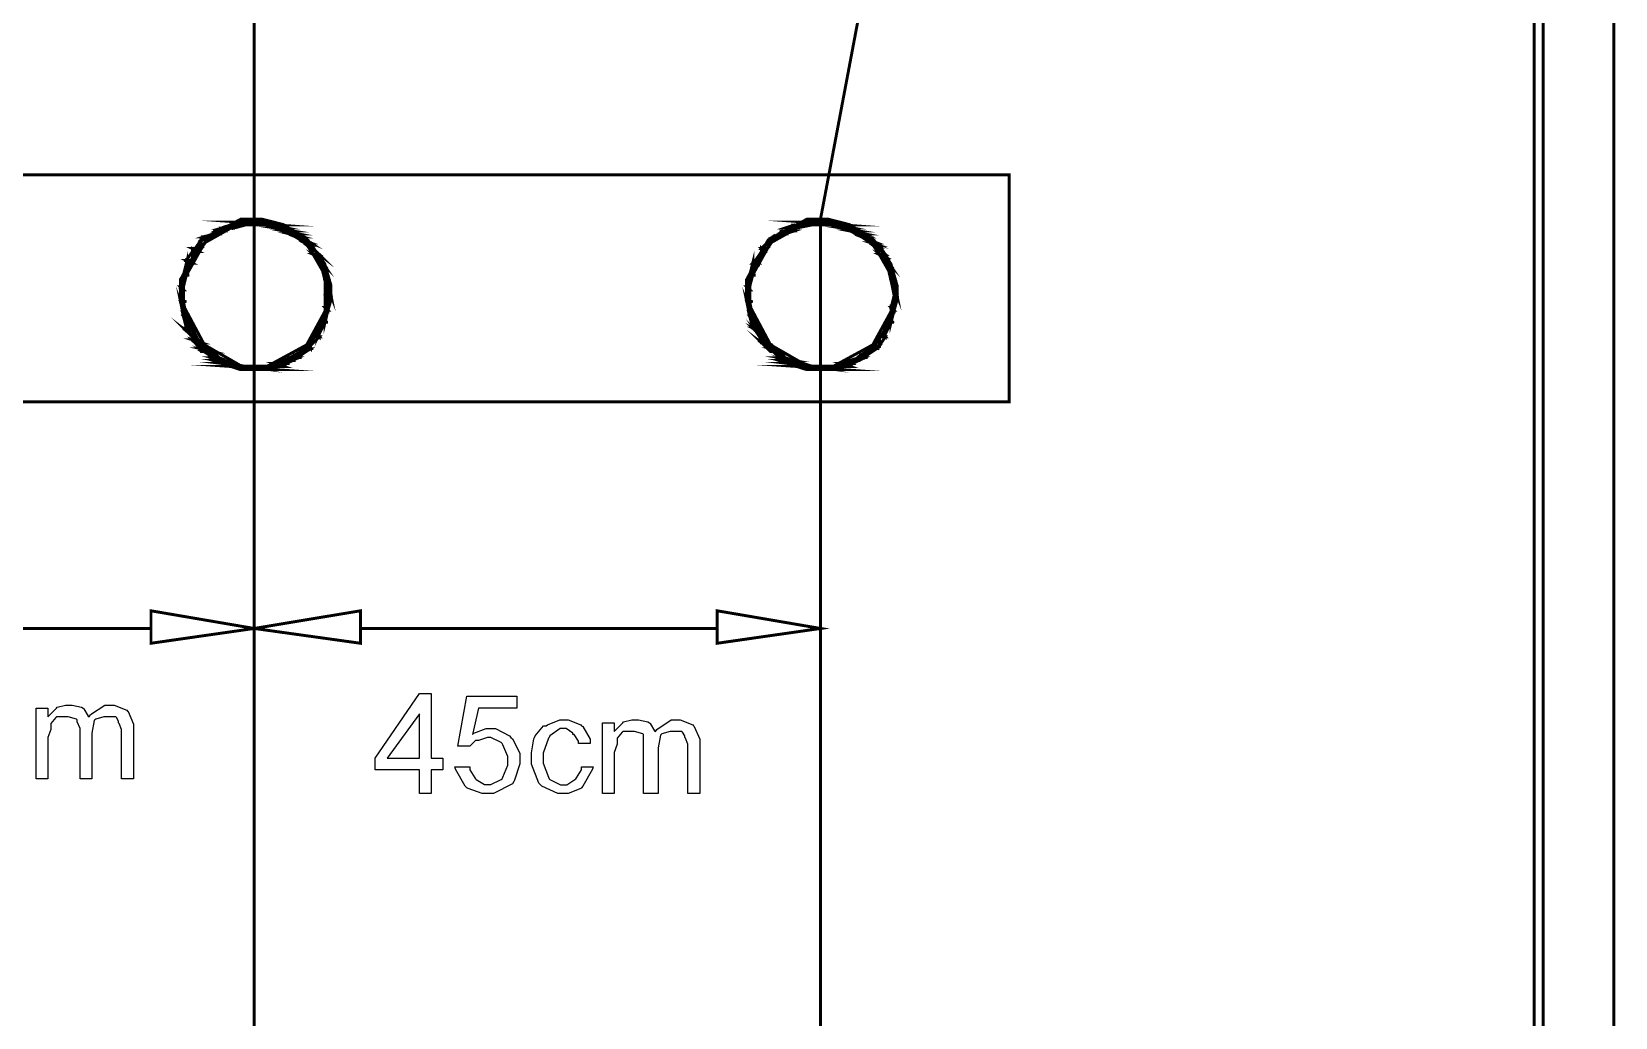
# Model space of a CAD drawing. Header units: metres. Extents: x -593 to 248, y 430 to 1024.
# Drawn here: x -407.95 to -385.17, y 936.71 to 950.9 of the extents above; entities that cross this region are included whole.
import ezdxf

# ---------------------------------------------------------------- set-up
doc = ezdxf.new("R2010")
doc.units = ezdxf.units.M
doc.header["$MEASUREMENT"] = 0
for name, color, linetype in [('C00-00-00-BLACK', 7, 'Continuous'), ('C00-7E-FF', 150, 'Continuous'), ('CFF-00-00', 1, 'Continuous'), ('CFF-7E-00', 30, 'Continuous')]:
    doc.layers.add(name, color=color, linetype=linetype)

msp = doc.modelspace()

# ---------------------------------------------------------------- linework, layer by layer
at = {"layer": 'C00-00-00-BLACK', "const_width": 0.0423}
for points in [[(-386.337, 868.169), (-386.337, 967.062)], [(-385.192, 868.169), (-385.192, 967.062)], [(-386.21, 871.306), (-386.21, 966.934)]]:
    msp.add_lwpolyline(points, dxfattribs=at)
for points in [[(-393.886, 948.835), (-415.599, 948.835), (-415.599, 945.569), (-393.886, 945.569), (-393.886, 948.835)], [(-403.641, 947.139), (-403.641, 947.243), (-403.731, 947.556), (-403.97, 947.892), (-404.323, 948.118), (-404.64, 948.199), (-404.745, 948.199), (-404.934, 948.199), (-405.497, 947.892), (-405.805, 947.327), (-405.805, 947.139), (-405.805, 947.034), (-405.723, 946.717), (-405.497, 946.367), (-405.161, 946.127), (-404.85, 946.037), (-404.745, 946.037), (-404.64, 946.037), (-404.323, 946.127), (-403.97, 946.367), (-403.731, 946.717), (-403.641, 947.034), (-403.641, 947.139)], [(-403.684, 947.139), (-403.684, 947.317), (-403.991, 947.855), (-404.557, 948.157), (-404.745, 948.157), (-404.924, 948.157), (-405.46, 947.855), (-405.761, 947.317), (-405.761, 947.139), (-405.761, 946.951), (-405.46, 946.388), (-404.924, 946.08), (-404.745, 946.08), (-404.557, 946.08), (-403.991, 946.388), (-403.684, 946.951), (-403.684, 947.139)], [(-404.49, 948.154), (-404.955, 948.154), (-404.406, 948.113), (-404.49, 948.154)], [(-405.044, 948.113), (-405.044, 948.067), (-405.212, 948.067), (-405.044, 948.113)], [(-404.955, 948.154), (-404.406, 948.113), (-405.085, 948.113), (-404.955, 948.154)], [(-404.786, 948.113), (-404.745, 948.113), (-405.082, 948.113), (-404.786, 948.113)], [(-404.786, 948.113), (-405.082, 948.113), (-404.702, 948.113), (-404.786, 948.113)], [(-404.872, 948.113), (-404.829, 948.113), (-405.082, 948.113), (-404.872, 948.113)], [(-404.872, 948.113), (-405.082, 948.113), (-404.786, 948.113), (-404.872, 948.113)], [(-404.872, 948.113), (-405.044, 948.113), (-405.044, 948.067), (-404.872, 948.113)], [(-404.702, 948.197), (-404.616, 948.154), (-404.872, 948.154), (-404.702, 948.197)], [(-404.872, 948.154), (-404.49, 948.154), (-404.955, 948.154), (-404.872, 948.154)], [(-404.616, 948.154), (-404.872, 948.154), (-404.49, 948.154), (-404.616, 948.154)], [(-404.406, 948.113), (-404.702, 948.113), (-404.406, 948.113)], [(-404.702, 948.113), (-404.406, 948.113), (-404.659, 948.113), (-404.702, 948.113)], [(-404.449, 948.07), (-404.193, 948.027), (-404.32, 948.027), (-404.449, 948.07)], [(-404.32, 948.113), (-404.49, 948.113), (-404.279, 948.07), (-404.32, 948.113)], [(-404.406, 948.113), (-404.659, 948.113), (-404.32, 948.113), (-404.406, 948.113)], [(-404.659, 948.113), (-404.32, 948.113), (-404.49, 948.113), (-404.659, 948.113)], [(-404.49, 948.113), (-404.279, 948.07), (-404.449, 948.07), (-404.49, 948.113)], [(-395.5, 947.139), (-395.5, 947.243), (-395.589, 947.556), (-395.83, 947.892), (-396.182, 948.118), (-396.499, 948.199), (-396.603, 948.199), (-396.792, 948.199), (-397.357, 947.892), (-397.664, 947.327), (-397.664, 947.139), (-397.664, 947.034), (-397.583, 946.717), (-397.357, 946.367), (-397.019, 946.127), (-396.708, 946.037), (-396.603, 946.037), (-396.499, 946.037), (-396.182, 946.127), (-395.83, 946.367), (-395.589, 946.717), (-395.5, 947.034), (-395.5, 947.139)], [(-395.542, 947.139), (-395.542, 947.317), (-395.85, 947.855), (-396.416, 948.157), (-396.603, 948.157), (-396.782, 948.157), (-397.319, 947.855), (-397.619, 947.317), (-397.619, 947.139), (-397.619, 946.951), (-397.319, 946.388), (-396.782, 946.08), (-396.603, 946.08), (-396.416, 946.08), (-395.85, 946.388), (-395.542, 946.951), (-395.542, 947.139)], [(-396.346, 948.154), (-396.811, 948.154), (-396.262, 948.113), (-396.346, 948.154)], [(-396.981, 948.113), (-396.94, 948.07), (-397.108, 948.07), (-396.981, 948.113)], [(-396.811, 948.154), (-396.262, 948.113), (-396.941, 948.113), (-396.811, 948.154)], [(-396.727, 948.113), (-396.981, 948.113), (-396.94, 948.07), (-396.727, 948.113)], [(-396.643, 948.113), (-396.601, 948.113), (-396.94, 948.113), (-396.643, 948.113)], [(-396.643, 948.113), (-396.94, 948.113), (-396.558, 948.113), (-396.643, 948.113)], [(-396.727, 948.113), (-396.685, 948.113), (-396.94, 948.113), (-396.727, 948.113)], [(-396.727, 948.113), (-396.94, 948.113), (-396.643, 948.113), (-396.727, 948.113)], [(-396.515, 948.197), (-396.474, 948.154), (-396.727, 948.154), (-396.515, 948.197)], [(-396.727, 948.154), (-396.346, 948.154), (-396.811, 948.154), (-396.727, 948.154)], [(-396.474, 948.154), (-396.727, 948.154), (-396.346, 948.154), (-396.474, 948.154)], [(-396.262, 948.113), (-396.558, 948.113), (-396.178, 948.113), (-396.262, 948.113)], [(-396.558, 948.113), (-396.178, 948.113), (-396.346, 948.113), (-396.558, 948.113)], [(-396.304, 948.07), (-396.049, 948.027), (-396.178, 948.027), (-396.304, 948.07)], [(-396.178, 948.113), (-396.346, 948.113), (-396.135, 948.07), (-396.178, 948.113)], [(-396.178, 948.027), (-395.965, 947.985), (-396.049, 947.985), (-396.178, 948.027)], [(-396.346, 948.113), (-396.135, 948.07), (-396.304, 948.07), (-396.346, 948.113)], [(-405.507, 947.901), (-405.507, 947.774), (-405.594, 947.774), (-405.507, 947.901)], [(-405.337, 947.985), (-405.337, 947.943), (-405.464, 947.943), (-405.337, 947.985)], [(-405.464, 947.943), (-405.421, 947.901), (-405.507, 947.901), (-405.464, 947.943)], [(-405.421, 947.901), (-405.507, 947.901), (-405.507, 947.774), (-405.421, 947.901)], [(-405.337, 947.943), (-405.464, 947.943), (-405.421, 947.901), (-405.337, 947.943)], [(-405.295, 948.027), (-405.252, 947.985), (-405.337, 947.985), (-405.295, 948.027)], [(-405.209, 948.07), (-405.168, 948.027), (-405.295, 948.027), (-405.209, 948.07)], [(-405.252, 947.985), (-405.337, 947.985), (-405.337, 947.943), (-405.252, 947.985)], [(-405.168, 948.027), (-405.295, 948.027), (-405.252, 947.985), (-405.168, 948.027)], [(-405.082, 948.07), (-405.209, 948.07), (-405.168, 948.027), (-405.082, 948.07)], [(-404.279, 948.07), (-404.449, 948.07), (-404.193, 948.027), (-404.279, 948.07)], [(-404.193, 948.027), (-404.323, 948.027), (-404.11, 947.985), (-404.193, 948.027)], [(-404.323, 948.027), (-404.11, 947.985), (-404.239, 947.985), (-404.323, 948.027)], [(-404.233, 947.985), (-404.064, 947.943), (-404.149, 947.943), (-404.233, 947.985)], [(-404.107, 947.985), (-404.233, 947.985), (-404.064, 947.943), (-404.107, 947.985)], [(-404.151, 947.943), (-403.937, 947.858), (-404.021, 947.858), (-404.151, 947.943)], [(-404.064, 947.943), (-404.151, 947.943), (-403.937, 947.858), (-404.064, 947.943)], [(-404.021, 947.858), (-403.937, 947.816), (-403.98, 947.816), (-404.021, 947.858)], [(-403.98, 947.816), (-403.81, 947.688), (-403.895, 947.688), (-403.98, 947.816)], [(-397.323, 947.901), (-397.365, 947.774), (-397.449, 947.774), (-397.323, 947.901)], [(-397.28, 947.901), (-397.323, 947.901), (-397.365, 947.774), (-397.28, 947.901)], [(-397.28, 947.943), (-397.28, 947.901), (-397.323, 947.901), (-397.28, 947.943)], [(-397.196, 947.985), (-397.196, 947.943), (-397.28, 947.943), (-397.196, 947.985)], [(-397.196, 947.943), (-397.28, 947.943), (-397.28, 947.901), (-397.196, 947.943)], [(-397.153, 948.027), (-397.11, 947.985), (-397.196, 947.985), (-397.153, 948.027)], [(-397.11, 947.985), (-397.196, 947.985), (-397.196, 947.943), (-397.11, 947.985)], [(-396.984, 948.027), (-397.153, 948.027), (-397.11, 947.985), (-396.984, 948.027)], [(-397.029, 948.07), (-396.984, 948.027), (-397.113, 948.027), (-397.029, 948.07)], [(-396.941, 948.07), (-397.029, 948.07), (-396.984, 948.027), (-396.941, 948.07)], [(-396.135, 948.07), (-396.304, 948.07), (-396.049, 948.027), (-396.135, 948.07)], [(-396.049, 948.027), (-396.178, 948.027), (-395.965, 947.985), (-396.049, 948.027)], [(-396.011, 947.943), (-395.796, 947.858), (-395.881, 947.858), (-396.011, 947.943)], [(-395.965, 947.985), (-396.049, 947.985), (-395.923, 947.943), (-395.965, 947.985)], [(-396.049, 947.985), (-395.923, 947.943), (-396.008, 947.943), (-396.049, 947.985)], [(-395.923, 947.943), (-396.011, 947.943), (-395.796, 947.858), (-395.923, 947.943)], [(-395.881, 947.858), (-395.753, 947.816), (-395.839, 947.816), (-395.881, 947.858)], [(-395.841, 947.816), (-395.669, 947.688), (-395.753, 947.688), (-395.841, 947.816)], [(-405.72, 947.562), (-405.72, 947.389), (-405.763, 947.389), (-405.72, 947.562)], [(-405.634, 947.731), (-405.634, 947.604), (-405.72, 947.604), (-405.634, 947.731)], [(-405.507, 947.774), (-405.634, 947.774), (-405.548, 947.731), (-405.507, 947.774)], [(-405.634, 947.774), (-405.548, 947.731), (-405.634, 947.731), (-405.634, 947.774)], [(-405.548, 947.731), (-405.634, 947.731), (-405.634, 947.604), (-405.548, 947.731)], [(-403.937, 947.858), (-404.021, 947.858), (-403.937, 947.816), (-403.937, 947.858)], [(-403.937, 947.816), (-403.98, 947.816), (-403.81, 947.688), (-403.937, 947.816)], [(-403.895, 947.688), (-403.81, 947.647), (-403.853, 947.647), (-403.895, 947.688)], [(-403.853, 947.647), (-403.725, 947.519), (-403.768, 947.519), (-403.853, 947.647)], [(-403.81, 947.688), (-403.895, 947.688), (-403.81, 947.647), (-403.81, 947.688)], [(-403.81, 947.647), (-403.853, 947.647), (-403.725, 947.519), (-403.81, 947.647)], [(-403.768, 947.477), (-403.684, 947.308), (-403.725, 947.308), (-403.768, 947.477)], [(-397.576, 947.562), (-397.576, 947.389), (-397.619, 947.389), (-397.576, 947.562)], [(-397.449, 947.731), (-397.492, 947.604), (-397.535, 947.604), (-397.449, 947.731)], [(-397.407, 947.731), (-397.449, 947.731), (-397.492, 947.604), (-397.407, 947.731)], [(-397.365, 947.774), (-397.449, 947.774), (-397.407, 947.731), (-397.365, 947.774)], [(-397.449, 947.774), (-397.407, 947.731), (-397.449, 947.731), (-397.449, 947.774)], [(-395.796, 947.858), (-395.881, 947.858), (-395.753, 947.816), (-395.796, 947.858)], [(-395.753, 947.816), (-395.841, 947.816), (-395.669, 947.688), (-395.753, 947.816)], [(-395.753, 947.688), (-395.669, 947.647), (-395.712, 947.647), (-395.753, 947.688)], [(-395.712, 947.647), (-395.585, 947.519), (-395.626, 947.519), (-395.712, 947.647)], [(-395.669, 947.688), (-395.753, 947.688), (-395.669, 947.647), (-395.669, 947.688)], [(-395.669, 947.647), (-395.712, 947.647), (-395.585, 947.519), (-395.669, 947.647)], [(-395.626, 947.477), (-395.542, 947.308), (-395.585, 947.308), (-395.626, 947.477)], [(-405.763, 947.392), (-405.763, 947.223), (-405.805, 947.223), (-405.763, 947.392)], [(-405.636, 947.604), (-405.72, 947.604), (-405.636, 947.562), (-405.636, 947.604)], [(-405.72, 947.604), (-405.636, 947.562), (-405.72, 947.562), (-405.72, 947.604)], [(-405.636, 947.562), (-405.72, 947.562), (-405.72, 947.389), (-405.636, 947.562)], [(-403.725, 947.519), (-403.768, 947.519), (-403.725, 947.477), (-403.725, 947.519)], [(-403.725, 947.477), (-403.768, 947.477), (-403.684, 947.308), (-403.725, 947.477)], [(-403.768, 947.519), (-403.725, 947.477), (-403.768, 947.477), (-403.768, 947.519)], [(-397.619, 947.392), (-397.619, 947.223), (-397.662, 947.223), (-397.619, 947.392)], [(-397.535, 947.604), (-397.492, 947.562), (-397.576, 947.562), (-397.535, 947.604)], [(-397.492, 947.562), (-397.576, 947.562), (-397.576, 947.389), (-397.492, 947.562)], [(-397.492, 947.604), (-397.535, 947.604), (-397.492, 947.562), (-397.492, 947.604)], [(-395.585, 947.519), (-395.626, 947.519), (-395.585, 947.477), (-395.585, 947.519)], [(-395.585, 947.477), (-395.626, 947.477), (-395.542, 947.308), (-395.585, 947.477)], [(-395.585, 947.308), (-395.5, 947.096), (-395.542, 947.096), (-395.585, 947.308)], [(-395.626, 947.519), (-395.585, 947.477), (-395.626, 947.477), (-395.626, 947.519)], [(-405.805, 947.012), (-405.72, 946.8), (-405.763, 946.8), (-405.805, 947.012)], [(-405.763, 947.223), (-405.805, 947.223), (-405.763, 947.181), (-405.763, 947.223)], [(-405.763, 947.181), (-405.805, 947.181), (-405.763, 947.012), (-405.763, 947.181)], [(-405.805, 947.181), (-405.763, 947.012), (-405.805, 947.012), (-405.805, 947.181)], [(-405.805, 947.223), (-405.763, 947.181), (-405.805, 947.181), (-405.805, 947.223)], [(-405.763, 947.392), (-405.72, 947.392), (-405.678, 947.392), (-405.763, 947.392)], [(-405.72, 947.392), (-405.678, 947.392), (-405.763, 947.392), (-405.72, 947.392)], [(-405.72, 947.392), (-405.763, 947.392), (-405.763, 947.223), (-405.72, 947.392)], [(-403.684, 947.308), (-403.725, 947.308), (-403.641, 947.096), (-403.684, 947.308)], [(-403.725, 947.308), (-403.641, 947.096), (-403.725, 947.096), (-403.725, 947.308)], [(-403.725, 947.308), (-403.684, 947.308), (-403.641, 947.308), (-403.725, 947.308)], [(-403.684, 947.308), (-403.641, 947.308), (-403.725, 947.308), (-403.684, 947.308)], [(-403.725, 947.096), (-403.684, 946.926), (-403.725, 946.926), (-403.725, 947.096)], [(-397.662, 947.012), (-397.576, 946.8), (-397.619, 946.8), (-397.662, 947.012)], [(-397.619, 947.223), (-397.662, 947.223), (-397.619, 947.181), (-397.619, 947.223)], [(-397.619, 947.181), (-397.662, 947.181), (-397.619, 947.012), (-397.619, 947.181)], [(-397.662, 947.181), (-397.619, 947.012), (-397.662, 947.012), (-397.662, 947.181)], [(-397.662, 947.223), (-397.619, 947.181), (-397.662, 947.181), (-397.662, 947.223)], [(-397.619, 947.392), (-397.576, 947.392), (-397.535, 947.392), (-397.619, 947.392)], [(-397.576, 947.392), (-397.535, 947.392), (-397.619, 947.392), (-397.576, 947.392)], [(-397.576, 947.392), (-397.619, 947.392), (-397.619, 947.223), (-397.576, 947.392)], [(-395.542, 947.308), (-395.585, 947.308), (-395.5, 947.096), (-395.542, 947.308)], [(-395.542, 947.096), (-395.542, 946.926), (-395.585, 946.926), (-395.542, 947.096)], [(-395.585, 947.308), (-395.542, 947.308), (-395.5, 947.308), (-395.585, 947.308)], [(-395.542, 947.308), (-395.5, 947.308), (-395.585, 947.308), (-395.542, 947.308)], [(-405.763, 947.012), (-405.805, 947.012), (-405.72, 946.8), (-405.763, 947.012)], [(-405.805, 947.012), (-405.763, 947.012), (-405.72, 947.012), (-405.805, 947.012)], [(-405.763, 947.012), (-405.72, 947.012), (-405.805, 947.012), (-405.763, 947.012)], [(-403.725, 946.885), (-403.725, 946.715), (-403.768, 946.715), (-403.725, 946.885)], [(-403.641, 947.096), (-403.725, 947.096), (-403.684, 946.926), (-403.641, 947.096)], [(-403.725, 946.926), (-403.684, 946.885), (-403.725, 946.885), (-403.725, 946.926)], [(-397.619, 947.012), (-397.662, 947.012), (-397.576, 946.8), (-397.619, 947.012)], [(-397.662, 947.012), (-397.619, 947.012), (-397.576, 947.012), (-397.662, 947.012)], [(-397.619, 947.012), (-397.576, 947.012), (-397.662, 947.012), (-397.619, 947.012)], [(-395.585, 946.885), (-395.585, 946.715), (-395.626, 946.715), (-395.585, 946.885)], [(-395.585, 946.926), (-395.542, 946.885), (-395.585, 946.885), (-395.585, 946.926)], [(-395.5, 947.096), (-395.542, 947.096), (-395.542, 946.926), (-395.5, 947.096)], [(-405.72, 946.589), (-405.551, 946.461), (-405.594, 946.461), (-405.72, 946.589)], [(-405.763, 946.8), (-405.636, 946.63), (-405.72, 946.63), (-405.763, 946.8)], [(-405.72, 946.8), (-405.763, 946.8), (-405.636, 946.63), (-405.72, 946.8)], [(-405.763, 946.8), (-405.72, 946.8), (-405.678, 946.8), (-405.763, 946.8)], [(-405.72, 946.8), (-405.678, 946.8), (-405.763, 946.8), (-405.72, 946.8)], [(-403.768, 946.715), (-403.81, 946.543), (-403.853, 946.543), (-403.768, 946.715)], [(-403.684, 946.926), (-403.725, 946.926), (-403.684, 946.885), (-403.684, 946.926)], [(-403.684, 946.885), (-403.725, 946.885), (-403.725, 946.715), (-403.684, 946.885)], [(-397.535, 946.589), (-397.407, 946.461), (-397.449, 946.461), (-397.535, 946.589)], [(-397.619, 946.8), (-397.492, 946.63), (-397.576, 946.63), (-397.619, 946.8)], [(-397.576, 946.8), (-397.619, 946.8), (-397.492, 946.63), (-397.576, 946.8)], [(-397.619, 946.8), (-397.576, 946.8), (-397.535, 946.8), (-397.619, 946.8)], [(-397.576, 946.8), (-397.535, 946.8), (-397.619, 946.8), (-397.576, 946.8)], [(-395.626, 946.715), (-395.669, 946.543), (-395.712, 946.543), (-395.626, 946.715)], [(-395.542, 946.926), (-395.585, 946.926), (-395.542, 946.885), (-395.542, 946.926)], [(-395.542, 946.885), (-395.585, 946.885), (-395.585, 946.715), (-395.542, 946.885)], [(-405.636, 946.63), (-405.72, 946.63), (-405.636, 946.589), (-405.636, 946.63)], [(-405.636, 946.589), (-405.72, 946.589), (-405.551, 946.461), (-405.636, 946.589)], [(-405.72, 946.63), (-405.636, 946.589), (-405.72, 946.589), (-405.72, 946.63)], [(-403.895, 946.503), (-403.937, 946.376), (-403.98, 946.376), (-403.895, 946.503)], [(-403.81, 946.503), (-403.895, 946.503), (-403.937, 946.376), (-403.81, 946.503)], [(-403.853, 946.546), (-403.81, 946.503), (-403.895, 946.503), (-403.853, 946.546)], [(-403.81, 946.546), (-403.853, 946.546), (-403.81, 946.503), (-403.81, 946.546)], [(-403.725, 946.715), (-403.768, 946.715), (-403.81, 946.543), (-403.725, 946.715)], [(-403.768, 946.715), (-403.725, 946.715), (-403.684, 946.715), (-403.768, 946.715)], [(-403.725, 946.715), (-403.684, 946.715), (-403.768, 946.715), (-403.725, 946.715)], [(-397.576, 946.63), (-397.492, 946.589), (-397.535, 946.589), (-397.576, 946.63)], [(-397.449, 946.419), (-397.28, 946.292), (-397.323, 946.292), (-397.449, 946.419)], [(-397.492, 946.63), (-397.576, 946.63), (-397.492, 946.589), (-397.492, 946.63)], [(-397.492, 946.589), (-397.535, 946.589), (-397.407, 946.461), (-397.492, 946.589)], [(-395.753, 946.503), (-395.753, 946.376), (-395.841, 946.376), (-395.753, 946.503)], [(-395.712, 946.546), (-395.669, 946.503), (-395.753, 946.503), (-395.712, 946.546)], [(-395.669, 946.503), (-395.753, 946.503), (-395.753, 946.376), (-395.669, 946.503)], [(-395.669, 946.546), (-395.712, 946.546), (-395.669, 946.503), (-395.669, 946.546)], [(-395.585, 946.715), (-395.626, 946.715), (-395.669, 946.543), (-395.585, 946.715)], [(-395.626, 946.715), (-395.585, 946.715), (-395.542, 946.715), (-395.626, 946.715)], [(-395.585, 946.715), (-395.542, 946.715), (-395.626, 946.715), (-395.585, 946.715)], [(-405.548, 946.461), (-405.634, 946.461), (-405.507, 946.419), (-405.548, 946.461)], [(-405.634, 946.461), (-405.507, 946.419), (-405.591, 946.419), (-405.634, 946.461)], [(-405.594, 946.419), (-405.421, 946.292), (-405.507, 946.292), (-405.594, 946.419)], [(-405.421, 946.331), (-405.507, 946.331), (-405.337, 946.289), (-405.421, 946.331)], [(-405.507, 946.419), (-405.594, 946.419), (-405.421, 946.292), (-405.507, 946.419)], [(-405.464, 946.289), (-405.252, 946.204), (-405.337, 946.204), (-405.464, 946.289)], [(-405.507, 946.331), (-405.337, 946.289), (-405.464, 946.289), (-405.507, 946.331)], [(-405.337, 946.289), (-405.464, 946.289), (-405.252, 946.204), (-405.337, 946.289)], [(-404.021, 946.331), (-404.064, 946.247), (-404.151, 946.247), (-404.021, 946.331)], [(-403.937, 946.331), (-404.021, 946.331), (-404.064, 946.247), (-403.937, 946.331)], [(-403.98, 946.376), (-403.937, 946.334), (-404.021, 946.334), (-403.98, 946.376)], [(-403.937, 946.376), (-403.98, 946.376), (-403.937, 946.334), (-403.937, 946.376)], [(-397.407, 946.461), (-397.449, 946.461), (-397.365, 946.419), (-397.407, 946.461)], [(-397.365, 946.419), (-397.449, 946.419), (-397.28, 946.292), (-397.365, 946.419)], [(-397.449, 946.461), (-397.365, 946.419), (-397.449, 946.419), (-397.449, 946.461)], [(-397.28, 946.331), (-397.323, 946.331), (-397.196, 946.289), (-397.28, 946.331)], [(-397.323, 946.331), (-397.196, 946.289), (-397.28, 946.289), (-397.323, 946.331)], [(-397.28, 946.289), (-397.11, 946.204), (-397.196, 946.204), (-397.28, 946.289)], [(-397.196, 946.289), (-397.28, 946.289), (-397.11, 946.204), (-397.196, 946.289)], [(-395.881, 946.331), (-395.923, 946.247), (-396.011, 946.247), (-395.881, 946.331)], [(-395.796, 946.331), (-395.881, 946.331), (-395.923, 946.247), (-395.796, 946.331)], [(-395.839, 946.376), (-395.796, 946.334), (-395.881, 946.334), (-395.839, 946.376)], [(-395.753, 946.376), (-395.839, 946.376), (-395.796, 946.334), (-395.753, 946.376)], [(-404.406, 946.077), (-405.082, 946.077), (-404.49, 946.035), (-404.406, 946.077)], [(-405.082, 946.12), (-405.209, 946.12), (-404.872, 946.077), (-405.082, 946.12)], [(-405.252, 946.204), (-405.337, 946.204), (-405.168, 946.163), (-405.252, 946.204)], [(-405.168, 946.163), (-405.297, 946.163), (-405.082, 946.12), (-405.168, 946.163)], [(-405.297, 946.163), (-405.082, 946.12), (-405.212, 946.12), (-405.297, 946.163)], [(-405.209, 946.12), (-404.872, 946.077), (-405.082, 946.077), (-405.209, 946.12)], [(-405.337, 946.204), (-405.168, 946.163), (-405.295, 946.163), (-405.337, 946.204)], [(-405.082, 946.077), (-404.49, 946.035), (-404.955, 946.035), (-405.082, 946.077)], [(-404.786, 946.077), (-404.745, 946.077), (-405.082, 946.077), (-404.786, 946.077)], [(-404.786, 946.077), (-405.082, 946.077), (-404.872, 946.077), (-404.786, 946.077)], [(-404.702, 946.077), (-404.659, 946.077), (-405.082, 946.077), (-404.702, 946.077)], [(-404.702, 946.077), (-405.082, 946.077), (-404.786, 946.077), (-404.702, 946.077)], [(-404.49, 946.077), (-404.406, 946.077), (-404.702, 946.077), (-404.49, 946.077)], [(-404.32, 946.163), (-404.279, 946.12), (-404.449, 946.12), (-404.32, 946.163)], [(-404.279, 946.12), (-404.449, 946.12), (-404.32, 946.077), (-404.279, 946.12)], [(-404.449, 946.12), (-404.32, 946.077), (-404.49, 946.077), (-404.449, 946.12)], [(-404.32, 946.077), (-404.49, 946.077), (-404.406, 946.077), (-404.32, 946.077)], [(-404.236, 946.204), (-404.193, 946.163), (-404.32, 946.163), (-404.236, 946.204)], [(-404.193, 946.163), (-404.32, 946.163), (-404.279, 946.12), (-404.193, 946.163)], [(-404.151, 946.247), (-404.107, 946.204), (-404.236, 946.204), (-404.151, 946.247)], [(-404.107, 946.204), (-404.236, 946.204), (-404.193, 946.163), (-404.107, 946.204)], [(-404.064, 946.247), (-404.151, 946.247), (-404.107, 946.204), (-404.064, 946.247)], [(-396.262, 946.077), (-396.941, 946.077), (-396.346, 946.035), (-396.262, 946.077)], [(-397.11, 946.204), (-397.196, 946.204), (-396.981, 946.163), (-397.11, 946.204)], [(-396.941, 946.12), (-397.069, 946.12), (-396.73, 946.077), (-396.941, 946.12)], [(-396.984, 946.163), (-397.153, 946.163), (-396.941, 946.12), (-396.984, 946.163)], [(-397.153, 946.163), (-396.941, 946.12), (-397.069, 946.12), (-397.153, 946.163)], [(-397.069, 946.12), (-396.73, 946.077), (-396.941, 946.077), (-397.069, 946.12)], [(-397.196, 946.204), (-396.981, 946.163), (-397.153, 946.163), (-397.196, 946.204)], [(-396.941, 946.077), (-396.346, 946.035), (-396.811, 946.035), (-396.941, 946.077)], [(-396.643, 946.077), (-396.601, 946.077), (-396.94, 946.077), (-396.643, 946.077)], [(-396.643, 946.077), (-396.94, 946.077), (-396.727, 946.077), (-396.643, 946.077)], [(-396.558, 946.077), (-396.515, 946.077), (-396.94, 946.077), (-396.558, 946.077)], [(-396.558, 946.077), (-396.94, 946.077), (-396.643, 946.077), (-396.558, 946.077)], [(-396.515, 946.077), (-396.262, 946.077), (-396.558, 946.077), (-396.515, 946.077)], [(-396.346, 946.077), (-396.262, 946.077), (-396.515, 946.077), (-396.346, 946.077)], [(-396.262, 946.077), (-396.515, 946.077), (-396.262, 946.077)], [(-396.178, 946.163), (-396.135, 946.12), (-396.304, 946.12), (-396.178, 946.163)], [(-396.135, 946.12), (-396.304, 946.12), (-396.178, 946.077), (-396.135, 946.12)], [(-396.304, 946.12), (-396.178, 946.077), (-396.346, 946.077), (-396.304, 946.12)], [(-396.178, 946.077), (-396.346, 946.077), (-396.262, 946.077), (-396.178, 946.077)], [(-396.049, 946.204), (-396.049, 946.163), (-396.178, 946.163), (-396.049, 946.204)], [(-396.049, 946.163), (-396.178, 946.163), (-396.135, 946.12), (-396.049, 946.163)], [(-396.008, 946.247), (-395.965, 946.204), (-396.049, 946.204), (-396.008, 946.247)], [(-395.965, 946.204), (-396.049, 946.204), (-396.049, 946.163), (-395.965, 946.204)], [(-395.923, 946.247), (-396.008, 946.247), (-395.965, 946.204), (-395.923, 946.247)], [(-404.49, 946.035), (-404.955, 946.035), (-404.616, 946.035), (-404.49, 946.035)], [(-404.955, 946.035), (-404.616, 946.035), (-404.872, 946.035), (-404.955, 946.035)], [(-404.872, 946.035), (-404.616, 946.035), (-404.702, 946.035), (-404.872, 946.035)], [(-396.811, 946.035), (-396.727, 946.035), (-396.474, 946.035), (-396.811, 946.035)], [(-396.811, 946.035), (-396.346, 946.035), (-396.474, 946.035), (-396.811, 946.035)], [(-396.727, 946.035), (-396.474, 946.035), (-396.515, 946.035), (-396.727, 946.035)]]:
    msp.add_lwpolyline(points, close=True, dxfattribs=at)
at = {"layer": 'C00-00-00-BLACK'}
for points in [[(-405.044, 948.113), (-405.044, 948.067), (-405.212, 948.067), (-405.044, 948.113)], [(-404.955, 948.154), (-404.406, 948.113), (-405.085, 948.113), (-404.955, 948.154)], [(-404.786, 948.113), (-404.745, 948.113), (-405.082, 948.113), (-404.786, 948.113)], [(-404.786, 948.113), (-405.082, 948.113), (-404.702, 948.113), (-404.786, 948.113)], [(-404.872, 948.113), (-404.829, 948.113), (-405.082, 948.113), (-404.872, 948.113)], [(-404.872, 948.113), (-405.082, 948.113), (-404.786, 948.113), (-404.872, 948.113)], [(-404.872, 948.113), (-405.044, 948.113), (-405.044, 948.067), (-404.872, 948.113)], [(-404.872, 948.154), (-404.49, 948.154), (-404.955, 948.154), (-404.872, 948.154)], [(-404.49, 948.154), (-404.955, 948.154), (-404.406, 948.113), (-404.49, 948.154)], [(-404.702, 948.197), (-404.616, 948.154), (-404.872, 948.154), (-404.702, 948.197)], [(-404.616, 948.154), (-404.872, 948.154), (-404.49, 948.154), (-404.616, 948.154)], [(-404.406, 948.113), (-404.702, 948.113), (-404.406, 948.113)], [(-404.702, 948.113), (-404.406, 948.113), (-404.659, 948.113), (-404.702, 948.113)], [(-404.406, 948.113), (-404.659, 948.113), (-404.32, 948.113), (-404.406, 948.113)], [(-404.659, 948.113), (-404.32, 948.113), (-404.49, 948.113), (-404.659, 948.113)], [(-404.32, 948.113), (-404.49, 948.113), (-404.279, 948.07), (-404.32, 948.113)], [(-404.49, 948.113), (-404.279, 948.07), (-404.449, 948.07), (-404.49, 948.113)], [(-396.981, 948.113), (-396.94, 948.07), (-397.108, 948.07), (-396.981, 948.113)], [(-396.727, 948.113), (-396.981, 948.113), (-396.94, 948.07), (-396.727, 948.113)], [(-396.811, 948.154), (-396.262, 948.113), (-396.941, 948.113), (-396.811, 948.154)], [(-396.643, 948.113), (-396.601, 948.113), (-396.94, 948.113), (-396.643, 948.113)], [(-396.643, 948.113), (-396.94, 948.113), (-396.558, 948.113), (-396.643, 948.113)], [(-396.727, 948.113), (-396.685, 948.113), (-396.94, 948.113), (-396.727, 948.113)], [(-396.727, 948.113), (-396.94, 948.113), (-396.643, 948.113), (-396.727, 948.113)], [(-396.727, 948.154), (-396.346, 948.154), (-396.811, 948.154), (-396.727, 948.154)], [(-396.346, 948.154), (-396.811, 948.154), (-396.262, 948.113), (-396.346, 948.154)], [(-396.515, 948.197), (-396.474, 948.154), (-396.727, 948.154), (-396.515, 948.197)], [(-396.474, 948.154), (-396.727, 948.154), (-396.346, 948.154), (-396.474, 948.154)], [(-396.262, 948.113), (-396.558, 948.113), (-396.178, 948.113), (-396.262, 948.113)], [(-396.558, 948.113), (-396.178, 948.113), (-396.346, 948.113), (-396.558, 948.113)], [(-396.178, 948.113), (-396.346, 948.113), (-396.135, 948.07), (-396.178, 948.113)], [(-396.346, 948.113), (-396.135, 948.07), (-396.304, 948.07), (-396.346, 948.113)], [(-405.507, 947.901), (-405.507, 947.774), (-405.594, 947.774), (-405.507, 947.901)], [(-405.464, 947.943), (-405.421, 947.901), (-405.507, 947.901), (-405.464, 947.943)], [(-405.421, 947.901), (-405.507, 947.901), (-405.507, 947.774), (-405.421, 947.901)], [(-405.337, 947.985), (-405.337, 947.943), (-405.464, 947.943), (-405.337, 947.985)], [(-405.337, 947.943), (-405.464, 947.943), (-405.421, 947.901), (-405.337, 947.943)], [(-405.295, 948.027), (-405.252, 947.985), (-405.337, 947.985), (-405.295, 948.027)], [(-405.252, 947.985), (-405.337, 947.985), (-405.337, 947.943), (-405.252, 947.985)], [(-405.209, 948.07), (-405.168, 948.027), (-405.295, 948.027), (-405.209, 948.07)], [(-405.168, 948.027), (-405.295, 948.027), (-405.252, 947.985), (-405.168, 948.027)], [(-405.082, 948.07), (-405.209, 948.07), (-405.168, 948.027), (-405.082, 948.07)], [(-404.279, 948.07), (-404.449, 948.07), (-404.193, 948.027), (-404.279, 948.07)], [(-404.449, 948.07), (-404.193, 948.027), (-404.32, 948.027), (-404.449, 948.07)], [(-404.193, 948.027), (-404.323, 948.027), (-404.11, 947.985), (-404.193, 948.027)], [(-404.323, 948.027), (-404.11, 947.985), (-404.239, 947.985), (-404.323, 948.027)], [(-404.107, 947.985), (-404.233, 947.985), (-404.064, 947.943), (-404.107, 947.985)], [(-404.233, 947.985), (-404.064, 947.943), (-404.149, 947.943), (-404.233, 947.985)], [(-404.064, 947.943), (-404.151, 947.943), (-403.937, 947.858), (-404.064, 947.943)], [(-404.151, 947.943), (-403.937, 947.858), (-404.021, 947.858), (-404.151, 947.943)], [(-397.323, 947.901), (-397.365, 947.774), (-397.449, 947.774), (-397.323, 947.901)], [(-397.28, 947.901), (-397.323, 947.901), (-397.365, 947.774), (-397.28, 947.901)], [(-397.28, 947.943), (-397.28, 947.901), (-397.323, 947.901), (-397.28, 947.943)], [(-397.196, 947.985), (-397.196, 947.943), (-397.28, 947.943), (-397.196, 947.985)], [(-397.196, 947.943), (-397.28, 947.943), (-397.28, 947.901), (-397.196, 947.943)], [(-397.153, 948.027), (-397.11, 947.985), (-397.196, 947.985), (-397.153, 948.027)], [(-397.11, 947.985), (-397.196, 947.985), (-397.196, 947.943), (-397.11, 947.985)], [(-396.984, 948.027), (-397.153, 948.027), (-397.11, 947.985), (-396.984, 948.027)], [(-397.029, 948.07), (-396.984, 948.027), (-397.113, 948.027), (-397.029, 948.07)], [(-396.941, 948.07), (-397.029, 948.07), (-396.984, 948.027), (-396.941, 948.07)], [(-396.135, 948.07), (-396.304, 948.07), (-396.049, 948.027), (-396.135, 948.07)], [(-396.304, 948.07), (-396.049, 948.027), (-396.178, 948.027), (-396.304, 948.07)], [(-396.049, 948.027), (-396.178, 948.027), (-395.965, 947.985), (-396.049, 948.027)], [(-396.178, 948.027), (-395.965, 947.985), (-396.049, 947.985), (-396.178, 948.027)], [(-395.965, 947.985), (-396.049, 947.985), (-395.923, 947.943), (-395.965, 947.985)], [(-396.049, 947.985), (-395.923, 947.943), (-396.008, 947.943), (-396.049, 947.985)], [(-395.923, 947.943), (-396.011, 947.943), (-395.796, 947.858), (-395.923, 947.943)], [(-396.011, 947.943), (-395.796, 947.858), (-395.881, 947.858), (-396.011, 947.943)], [(-405.634, 947.731), (-405.634, 947.604), (-405.72, 947.604), (-405.634, 947.731)], [(-405.507, 947.774), (-405.634, 947.774), (-405.548, 947.731), (-405.507, 947.774)], [(-405.634, 947.774), (-405.548, 947.731), (-405.634, 947.731), (-405.634, 947.774)], [(-405.548, 947.731), (-405.634, 947.731), (-405.634, 947.604), (-405.548, 947.731)], [(-403.937, 947.858), (-404.021, 947.858), (-403.937, 947.816), (-403.937, 947.858)], [(-404.021, 947.858), (-403.937, 947.816), (-403.98, 947.816), (-404.021, 947.858)], [(-403.937, 947.816), (-403.98, 947.816), (-403.81, 947.688), (-403.937, 947.816)], [(-403.98, 947.816), (-403.81, 947.688), (-403.895, 947.688), (-403.98, 947.816)], [(-403.81, 947.688), (-403.895, 947.688), (-403.81, 947.647), (-403.81, 947.688)], [(-403.895, 947.688), (-403.81, 947.647), (-403.853, 947.647), (-403.895, 947.688)], [(-397.449, 947.731), (-397.492, 947.604), (-397.535, 947.604), (-397.449, 947.731)], [(-397.407, 947.731), (-397.449, 947.731), (-397.492, 947.604), (-397.407, 947.731)], [(-397.365, 947.774), (-397.449, 947.774), (-397.407, 947.731), (-397.365, 947.774)], [(-397.449, 947.774), (-397.407, 947.731), (-397.449, 947.731), (-397.449, 947.774)], [(-395.796, 947.858), (-395.881, 947.858), (-395.753, 947.816), (-395.796, 947.858)], [(-395.881, 947.858), (-395.753, 947.816), (-395.839, 947.816), (-395.881, 947.858)], [(-395.753, 947.816), (-395.841, 947.816), (-395.669, 947.688), (-395.753, 947.816)], [(-395.841, 947.816), (-395.669, 947.688), (-395.753, 947.688), (-395.841, 947.816)], [(-395.669, 947.688), (-395.753, 947.688), (-395.669, 947.647), (-395.669, 947.688)], [(-395.753, 947.688), (-395.669, 947.647), (-395.712, 947.647), (-395.753, 947.688)], [(-405.72, 947.562), (-405.72, 947.389), (-405.763, 947.389), (-405.72, 947.562)], [(-405.636, 947.604), (-405.72, 947.604), (-405.636, 947.562), (-405.636, 947.604)], [(-405.72, 947.604), (-405.636, 947.562), (-405.72, 947.562), (-405.72, 947.604)], [(-405.636, 947.562), (-405.72, 947.562), (-405.72, 947.389), (-405.636, 947.562)], [(-403.81, 947.647), (-403.853, 947.647), (-403.725, 947.519), (-403.81, 947.647)], [(-403.853, 947.647), (-403.725, 947.519), (-403.768, 947.519), (-403.853, 947.647)], [(-403.725, 947.519), (-403.768, 947.519), (-403.725, 947.477), (-403.725, 947.519)], [(-403.768, 947.519), (-403.725, 947.477), (-403.768, 947.477), (-403.768, 947.519)], [(-403.725, 947.477), (-403.768, 947.477), (-403.684, 947.308), (-403.725, 947.477)], [(-403.768, 947.477), (-403.684, 947.308), (-403.725, 947.308), (-403.768, 947.477)], [(-397.576, 947.562), (-397.576, 947.389), (-397.619, 947.389), (-397.576, 947.562)], [(-397.535, 947.604), (-397.492, 947.562), (-397.576, 947.562), (-397.535, 947.604)], [(-397.492, 947.562), (-397.576, 947.562), (-397.576, 947.389), (-397.492, 947.562)], [(-397.492, 947.604), (-397.535, 947.604), (-397.492, 947.562), (-397.492, 947.604)], [(-395.669, 947.647), (-395.712, 947.647), (-395.585, 947.519), (-395.669, 947.647)], [(-395.712, 947.647), (-395.585, 947.519), (-395.626, 947.519), (-395.712, 947.647)], [(-395.585, 947.519), (-395.626, 947.519), (-395.585, 947.477), (-395.585, 947.519)], [(-395.626, 947.519), (-395.585, 947.477), (-395.626, 947.477), (-395.626, 947.519)], [(-395.585, 947.477), (-395.626, 947.477), (-395.542, 947.308), (-395.585, 947.477)], [(-395.626, 947.477), (-395.542, 947.308), (-395.585, 947.308), (-395.626, 947.477)], [(-405.763, 947.392), (-405.763, 947.223), (-405.805, 947.223), (-405.763, 947.392)], [(-405.763, 947.223), (-405.805, 947.223), (-405.763, 947.181), (-405.763, 947.223)], [(-405.805, 947.223), (-405.763, 947.181), (-405.805, 947.181), (-405.805, 947.223)], [(-405.763, 947.392), (-405.72, 947.392), (-405.678, 947.392), (-405.763, 947.392)], [(-405.72, 947.392), (-405.678, 947.392), (-405.763, 947.392), (-405.72, 947.392)], [(-405.72, 947.392), (-405.763, 947.392), (-405.763, 947.223), (-405.72, 947.392)], [(-403.725, 947.308), (-403.684, 947.308), (-403.641, 947.308), (-403.725, 947.308)], [(-403.684, 947.308), (-403.641, 947.308), (-403.725, 947.308), (-403.684, 947.308)], [(-403.684, 947.308), (-403.725, 947.308), (-403.641, 947.096), (-403.684, 947.308)], [(-403.725, 947.308), (-403.641, 947.096), (-403.725, 947.096), (-403.725, 947.308)], [(-397.619, 947.392), (-397.619, 947.223), (-397.662, 947.223), (-397.619, 947.392)], [(-397.619, 947.223), (-397.662, 947.223), (-397.619, 947.181), (-397.619, 947.223)], [(-397.662, 947.223), (-397.619, 947.181), (-397.662, 947.181), (-397.662, 947.223)], [(-397.619, 947.392), (-397.576, 947.392), (-397.535, 947.392), (-397.619, 947.392)], [(-397.576, 947.392), (-397.535, 947.392), (-397.619, 947.392), (-397.576, 947.392)], [(-397.576, 947.392), (-397.619, 947.392), (-397.619, 947.223), (-397.576, 947.392)], [(-395.585, 947.308), (-395.542, 947.308), (-395.5, 947.308), (-395.585, 947.308)], [(-395.542, 947.308), (-395.5, 947.308), (-395.585, 947.308), (-395.542, 947.308)], [(-395.542, 947.308), (-395.585, 947.308), (-395.5, 947.096), (-395.542, 947.308)], [(-395.585, 947.308), (-395.5, 947.096), (-395.542, 947.096), (-395.585, 947.308)], [(-405.763, 947.181), (-405.805, 947.181), (-405.763, 947.012), (-405.763, 947.181)], [(-405.805, 947.181), (-405.763, 947.012), (-405.805, 947.012), (-405.805, 947.181)], [(-405.805, 947.012), (-405.763, 947.012), (-405.72, 947.012), (-405.805, 947.012)], [(-405.763, 947.012), (-405.72, 947.012), (-405.805, 947.012), (-405.763, 947.012)], [(-405.763, 947.012), (-405.805, 947.012), (-405.72, 946.8), (-405.763, 947.012)], [(-405.805, 947.012), (-405.72, 946.8), (-405.763, 946.8), (-405.805, 947.012)], [(-403.641, 947.096), (-403.725, 947.096), (-403.684, 946.926), (-403.641, 947.096)], [(-403.725, 947.096), (-403.684, 946.926), (-403.725, 946.926), (-403.725, 947.096)], [(-397.619, 947.181), (-397.662, 947.181), (-397.619, 947.012), (-397.619, 947.181)], [(-397.662, 947.181), (-397.619, 947.012), (-397.662, 947.012), (-397.662, 947.181)], [(-397.662, 947.012), (-397.619, 947.012), (-397.576, 947.012), (-397.662, 947.012)], [(-397.619, 947.012), (-397.576, 947.012), (-397.662, 947.012), (-397.619, 947.012)], [(-397.619, 947.012), (-397.662, 947.012), (-397.576, 946.8), (-397.619, 947.012)], [(-397.662, 947.012), (-397.576, 946.8), (-397.619, 946.8), (-397.662, 947.012)], [(-395.542, 947.096), (-395.542, 946.926), (-395.585, 946.926), (-395.542, 947.096)], [(-395.5, 947.096), (-395.542, 947.096), (-395.542, 946.926), (-395.5, 947.096)], [(-405.763, 946.8), (-405.72, 946.8), (-405.678, 946.8), (-405.763, 946.8)], [(-405.72, 946.8), (-405.678, 946.8), (-405.763, 946.8), (-405.72, 946.8)], [(-405.72, 946.8), (-405.763, 946.8), (-405.636, 946.63), (-405.72, 946.8)], [(-405.763, 946.8), (-405.636, 946.63), (-405.72, 946.63), (-405.763, 946.8)], [(-403.725, 946.885), (-403.725, 946.715), (-403.768, 946.715), (-403.725, 946.885)], [(-403.684, 946.926), (-403.725, 946.926), (-403.684, 946.885), (-403.684, 946.926)], [(-403.725, 946.926), (-403.684, 946.885), (-403.725, 946.885), (-403.725, 946.926)], [(-403.684, 946.885), (-403.725, 946.885), (-403.725, 946.715), (-403.684, 946.885)], [(-397.619, 946.8), (-397.576, 946.8), (-397.535, 946.8), (-397.619, 946.8)], [(-397.576, 946.8), (-397.535, 946.8), (-397.619, 946.8), (-397.576, 946.8)], [(-397.576, 946.8), (-397.619, 946.8), (-397.492, 946.63), (-397.576, 946.8)], [(-397.619, 946.8), (-397.492, 946.63), (-397.576, 946.63), (-397.619, 946.8)], [(-395.585, 946.885), (-395.585, 946.715), (-395.626, 946.715), (-395.585, 946.885)], [(-395.542, 946.926), (-395.585, 946.926), (-395.542, 946.885), (-395.542, 946.926)], [(-395.585, 946.926), (-395.542, 946.885), (-395.585, 946.885), (-395.585, 946.926)], [(-395.542, 946.885), (-395.585, 946.885), (-395.585, 946.715), (-395.542, 946.885)], [(-405.636, 946.63), (-405.72, 946.63), (-405.636, 946.589), (-405.636, 946.63)], [(-405.72, 946.63), (-405.636, 946.589), (-405.72, 946.589), (-405.72, 946.63)], [(-405.636, 946.589), (-405.72, 946.589), (-405.551, 946.461), (-405.636, 946.589)], [(-405.72, 946.589), (-405.551, 946.461), (-405.594, 946.461), (-405.72, 946.589)], [(-403.853, 946.546), (-403.81, 946.503), (-403.895, 946.503), (-403.853, 946.546)], [(-403.768, 946.715), (-403.81, 946.543), (-403.853, 946.543), (-403.768, 946.715)], [(-403.81, 946.546), (-403.853, 946.546), (-403.81, 946.503), (-403.81, 946.546)], [(-403.725, 946.715), (-403.768, 946.715), (-403.81, 946.543), (-403.725, 946.715)], [(-403.768, 946.715), (-403.725, 946.715), (-403.684, 946.715), (-403.768, 946.715)], [(-403.725, 946.715), (-403.684, 946.715), (-403.768, 946.715), (-403.725, 946.715)], [(-397.492, 946.63), (-397.576, 946.63), (-397.492, 946.589), (-397.492, 946.63)], [(-397.576, 946.63), (-397.492, 946.589), (-397.535, 946.589), (-397.576, 946.63)], [(-397.492, 946.589), (-397.535, 946.589), (-397.407, 946.461), (-397.492, 946.589)], [(-397.535, 946.589), (-397.407, 946.461), (-397.449, 946.461), (-397.535, 946.589)], [(-395.712, 946.546), (-395.669, 946.503), (-395.753, 946.503), (-395.712, 946.546)], [(-395.626, 946.715), (-395.669, 946.543), (-395.712, 946.543), (-395.626, 946.715)], [(-395.669, 946.546), (-395.712, 946.546), (-395.669, 946.503), (-395.669, 946.546)], [(-395.585, 946.715), (-395.626, 946.715), (-395.669, 946.543), (-395.585, 946.715)], [(-395.626, 946.715), (-395.585, 946.715), (-395.542, 946.715), (-395.626, 946.715)], [(-395.585, 946.715), (-395.542, 946.715), (-395.626, 946.715), (-395.585, 946.715)], [(-405.548, 946.461), (-405.634, 946.461), (-405.507, 946.419), (-405.548, 946.461)], [(-405.634, 946.461), (-405.507, 946.419), (-405.591, 946.419), (-405.634, 946.461)], [(-405.507, 946.419), (-405.594, 946.419), (-405.421, 946.292), (-405.507, 946.419)], [(-405.594, 946.419), (-405.421, 946.292), (-405.507, 946.292), (-405.594, 946.419)], [(-405.421, 946.331), (-405.507, 946.331), (-405.337, 946.289), (-405.421, 946.331)], [(-405.507, 946.331), (-405.337, 946.289), (-405.464, 946.289), (-405.507, 946.331)], [(-405.337, 946.289), (-405.464, 946.289), (-405.252, 946.204), (-405.337, 946.289)], [(-405.464, 946.289), (-405.252, 946.204), (-405.337, 946.204), (-405.464, 946.289)], [(-404.021, 946.331), (-404.064, 946.247), (-404.151, 946.247), (-404.021, 946.331)], [(-403.937, 946.331), (-404.021, 946.331), (-404.064, 946.247), (-403.937, 946.331)], [(-403.98, 946.376), (-403.937, 946.334), (-404.021, 946.334), (-403.98, 946.376)], [(-403.895, 946.503), (-403.937, 946.376), (-403.98, 946.376), (-403.895, 946.503)], [(-403.937, 946.376), (-403.98, 946.376), (-403.937, 946.334), (-403.937, 946.376)], [(-403.81, 946.503), (-403.895, 946.503), (-403.937, 946.376), (-403.81, 946.503)], [(-397.407, 946.461), (-397.449, 946.461), (-397.365, 946.419), (-397.407, 946.461)], [(-397.449, 946.461), (-397.365, 946.419), (-397.449, 946.419), (-397.449, 946.461)], [(-397.365, 946.419), (-397.449, 946.419), (-397.28, 946.292), (-397.365, 946.419)], [(-397.449, 946.419), (-397.28, 946.292), (-397.323, 946.292), (-397.449, 946.419)], [(-397.28, 946.331), (-397.323, 946.331), (-397.196, 946.289), (-397.28, 946.331)], [(-397.323, 946.331), (-397.196, 946.289), (-397.28, 946.289), (-397.323, 946.331)], [(-397.196, 946.289), (-397.28, 946.289), (-397.11, 946.204), (-397.196, 946.289)], [(-397.28, 946.289), (-397.11, 946.204), (-397.196, 946.204), (-397.28, 946.289)], [(-395.881, 946.331), (-395.923, 946.247), (-396.011, 946.247), (-395.881, 946.331)], [(-395.796, 946.331), (-395.881, 946.331), (-395.923, 946.247), (-395.796, 946.331)], [(-395.839, 946.376), (-395.796, 946.334), (-395.881, 946.334), (-395.839, 946.376)], [(-395.753, 946.503), (-395.753, 946.376), (-395.841, 946.376), (-395.753, 946.503)], [(-395.753, 946.376), (-395.839, 946.376), (-395.796, 946.334), (-395.753, 946.376)], [(-395.669, 946.503), (-395.753, 946.503), (-395.753, 946.376), (-395.669, 946.503)], [(-405.252, 946.204), (-405.337, 946.204), (-405.168, 946.163), (-405.252, 946.204)], [(-405.337, 946.204), (-405.168, 946.163), (-405.295, 946.163), (-405.337, 946.204)], [(-405.168, 946.163), (-405.297, 946.163), (-405.082, 946.12), (-405.168, 946.163)], [(-405.297, 946.163), (-405.082, 946.12), (-405.212, 946.12), (-405.297, 946.163)], [(-405.082, 946.12), (-405.209, 946.12), (-404.872, 946.077), (-405.082, 946.12)], [(-405.209, 946.12), (-404.872, 946.077), (-405.082, 946.077), (-405.209, 946.12)], [(-404.786, 946.077), (-404.745, 946.077), (-405.082, 946.077), (-404.786, 946.077)], [(-404.786, 946.077), (-405.082, 946.077), (-404.872, 946.077), (-404.786, 946.077)], [(-404.702, 946.077), (-404.659, 946.077), (-405.082, 946.077), (-404.702, 946.077)], [(-404.702, 946.077), (-405.082, 946.077), (-404.786, 946.077), (-404.702, 946.077)], [(-404.406, 946.077), (-405.082, 946.077), (-404.49, 946.035), (-404.406, 946.077)], [(-405.082, 946.077), (-404.49, 946.035), (-404.955, 946.035), (-405.082, 946.077)], [(-404.49, 946.077), (-404.406, 946.077), (-404.702, 946.077), (-404.49, 946.077)], [(-404.449, 946.12), (-404.32, 946.077), (-404.49, 946.077), (-404.449, 946.12)], [(-404.32, 946.077), (-404.49, 946.077), (-404.406, 946.077), (-404.32, 946.077)], [(-404.32, 946.163), (-404.279, 946.12), (-404.449, 946.12), (-404.32, 946.163)], [(-404.279, 946.12), (-404.449, 946.12), (-404.32, 946.077), (-404.279, 946.12)], [(-404.236, 946.204), (-404.193, 946.163), (-404.32, 946.163), (-404.236, 946.204)], [(-404.193, 946.163), (-404.32, 946.163), (-404.279, 946.12), (-404.193, 946.163)], [(-404.151, 946.247), (-404.107, 946.204), (-404.236, 946.204), (-404.151, 946.247)], [(-404.107, 946.204), (-404.236, 946.204), (-404.193, 946.163), (-404.107, 946.204)], [(-404.064, 946.247), (-404.151, 946.247), (-404.107, 946.204), (-404.064, 946.247)], [(-397.11, 946.204), (-397.196, 946.204), (-396.981, 946.163), (-397.11, 946.204)], [(-397.196, 946.204), (-396.981, 946.163), (-397.153, 946.163), (-397.196, 946.204)], [(-396.984, 946.163), (-397.153, 946.163), (-396.941, 946.12), (-396.984, 946.163)], [(-397.153, 946.163), (-396.941, 946.12), (-397.069, 946.12), (-397.153, 946.163)], [(-396.941, 946.12), (-397.069, 946.12), (-396.73, 946.077), (-396.941, 946.12)], [(-397.069, 946.12), (-396.73, 946.077), (-396.941, 946.077), (-397.069, 946.12)], [(-396.262, 946.077), (-396.941, 946.077), (-396.346, 946.035), (-396.262, 946.077)], [(-396.941, 946.077), (-396.346, 946.035), (-396.811, 946.035), (-396.941, 946.077)], [(-396.643, 946.077), (-396.601, 946.077), (-396.94, 946.077), (-396.643, 946.077)], [(-396.643, 946.077), (-396.94, 946.077), (-396.727, 946.077), (-396.643, 946.077)], [(-396.558, 946.077), (-396.515, 946.077), (-396.94, 946.077), (-396.558, 946.077)], [(-396.558, 946.077), (-396.94, 946.077), (-396.643, 946.077), (-396.558, 946.077)], [(-396.515, 946.077), (-396.262, 946.077), (-396.558, 946.077), (-396.515, 946.077)], [(-396.346, 946.077), (-396.262, 946.077), (-396.515, 946.077), (-396.346, 946.077)], [(-396.262, 946.077), (-396.515, 946.077), (-396.262, 946.077)], [(-396.304, 946.12), (-396.178, 946.077), (-396.346, 946.077), (-396.304, 946.12)], [(-396.178, 946.077), (-396.346, 946.077), (-396.262, 946.077), (-396.178, 946.077)], [(-396.178, 946.163), (-396.135, 946.12), (-396.304, 946.12), (-396.178, 946.163)], [(-396.135, 946.12), (-396.304, 946.12), (-396.178, 946.077), (-396.135, 946.12)], [(-396.049, 946.204), (-396.049, 946.163), (-396.178, 946.163), (-396.049, 946.204)], [(-396.049, 946.163), (-396.178, 946.163), (-396.135, 946.12), (-396.049, 946.163)], [(-396.008, 946.247), (-395.965, 946.204), (-396.049, 946.204), (-396.008, 946.247)], [(-395.965, 946.204), (-396.049, 946.204), (-396.049, 946.163), (-395.965, 946.204)], [(-395.923, 946.247), (-396.008, 946.247), (-395.965, 946.204), (-395.923, 946.247)], [(-404.49, 946.035), (-404.955, 946.035), (-404.616, 946.035), (-404.49, 946.035)], [(-404.955, 946.035), (-404.616, 946.035), (-404.872, 946.035), (-404.955, 946.035)], [(-404.872, 946.035), (-404.616, 946.035), (-404.702, 946.035), (-404.872, 946.035)], [(-396.811, 946.035), (-396.727, 946.035), (-396.474, 946.035), (-396.811, 946.035)], [(-396.811, 946.035), (-396.346, 946.035), (-396.474, 946.035), (-396.811, 946.035)], [(-396.727, 946.035), (-396.474, 946.035), (-396.515, 946.035), (-396.727, 946.035)]]:
    msp.add_lwpolyline(points, close=True, dxfattribs=at)
at = {"layer": 'C00-7E-FF', "const_width": 0.0423}
for points in [[(-404.745, 946.589), (-404.745, 941.838)], [(-404.745, 946.589), (-404.745, 941.838)], [(-396.601, 946.589), (-396.601, 941.838)], [(-411.404, 942.307), (-406.229, 942.307)], [(-403.218, 942.307), (-398.085, 942.307)]]:
    msp.add_lwpolyline(points, dxfattribs=at)
for points in [[(-406.229, 942.561), (-406.229, 942.094), (-404.745, 942.307), (-406.229, 942.561)], [(-403.218, 942.561), (-403.218, 942.094), (-404.745, 942.307), (-403.218, 942.561)], [(-398.085, 942.561), (-398.085, 942.094), (-396.601, 942.307), (-398.085, 942.561)]]:
    msp.add_lwpolyline(points, close=True, dxfattribs=at)
at = {"layer": 'C00-7E-FF'}
for points in [[(-406.229, 942.561), (-406.229, 942.094), (-404.745, 942.307), (-406.229, 942.561)], [(-403.218, 942.561), (-403.218, 942.094), (-404.745, 942.307), (-403.218, 942.561)], [(-398.085, 942.561), (-398.085, 942.094), (-396.601, 942.307), (-398.085, 942.561)]]:
    msp.add_lwpolyline(points, close=True, dxfattribs=at)
at = {"layer": 'CFF-00-00', "const_width": 0.0423}
for points in [[(-404.745, 899.154), (-404.745, 927.936), (-404.745, 956.973)], [(-394.947, 956.973), (-396.601, 948.197), (-396.601, 927.893), (-396.601, 905.216), (-398.254, 899.154)]]:
    msp.add_lwpolyline(points, dxfattribs=at)
at = {"layer": 'CFF-7E-00'}
for points in [[(-402.368, 939.931), (-402.368, 940.273), (-403.003, 940.273), (-403.003, 940.441), (-402.368, 941.373), (-402.2, 941.373), (-402.2, 940.441), (-402.03, 940.441), (-402.03, 940.273), (-402.2, 940.273), (-402.2, 939.931), (-402.368, 939.931)], [(-401.861, 940.314), (-401.646, 940.314), (-401.646, 940.273), (-401.573, 940.156), (-401.561, 940.145), (-401.552, 940.135), (-401.432, 940.061), (-401.392, 940.061), (-401.34, 940.061), (-401.191, 940.135), (-401.18, 940.145), (-401.17, 940.167), (-401.096, 940.342), (-401.096, 940.4), (-401.096, 940.463), (-401.17, 940.633), (-401.18, 940.653), (-401.191, 940.664), (-401.342, 940.739), (-401.392, 940.739), (-401.392, 940.739), (-401.52, 940.696), (-401.561, 940.696), (-401.573, 940.686), (-401.636, 940.622), (-401.646, 940.611), (-401.818, 940.611), (-401.688, 941.332), (-400.969, 941.332), (-400.969, 941.162), (-401.519, 941.162), (-401.604, 940.78), (-401.584, 940.802), (-401.409, 940.866), (-401.349, 940.866), (-401.276, 940.866), (-401.075, 940.761), (-401.053, 940.739), (-401.032, 940.718), (-400.926, 940.511), (-400.926, 940.441), (-400.926, 940.357), (-401, 940.126), (-401.01, 940.104), (-401.032, 940.072), (-401.302, 939.931), (-401.392, 939.931), (-401.467, 939.931), (-401.668, 940.006), (-401.688, 940.015), (-401.71, 940.038), (-401.851, 940.283), (-401.861, 940.314)], [(-407.882, 940.143), (-407.882, 941.162), (-407.713, 941.162), (-407.713, 941.035), (-407.703, 941.046), (-407.597, 941.152), (-407.586, 941.162), (-407.577, 941.173), (-407.457, 941.203), (-407.417, 941.203), (-407.364, 941.203), (-407.227, 941.173), (-407.204, 941.162), (-407.195, 941.152), (-407.131, 941.046), (-407.12, 941.035), (-407.1, 941.067), (-406.892, 941.203), (-406.821, 941.203), (-406.758, 941.203), (-406.578, 941.13), (-406.567, 941.119), (-406.557, 941.11), (-406.482, 940.928), (-406.482, 940.866), (-406.482, 940.143), (-406.652, 940.143), (-406.652, 940.823), (-406.652, 940.855), (-406.685, 940.94), (-406.695, 940.95), (-406.695, 940.972), (-406.726, 941.025), (-406.736, 941.035), (-406.768, 941.035), (-406.839, 941.035), (-406.863, 941.035), (-406.907, 941.035), (-407.024, 941.003), (-407.035, 940.993), (-407.046, 940.983), (-407.078, 940.801), (-407.078, 940.739), (-407.078, 940.143), (-407.247, 940.143), (-407.247, 940.823), (-407.247, 940.866), (-407.29, 940.961), (-407.29, 940.993), (-407.301, 941.003), (-407.42, 941.035), (-407.458, 941.035), (-407.491, 941.035), (-407.563, 941.035), (-407.586, 941.035), (-407.597, 941.025), (-407.67, 940.937), (-407.67, 940.907), (-407.67, 940.855), (-407.713, 940.736), (-407.713, 940.696), (-407.713, 940.143), (-407.882, 940.143)], [(-402.368, 940.441), (-402.368, 941.076), (-402.834, 940.441), (-402.368, 940.441)], [(-400.037, 940.314), (-399.868, 940.314), (-399.879, 940.283), (-400.017, 940.038), (-400.037, 940.015), (-400.048, 940.006), (-400.23, 939.931), (-400.291, 939.931), (-400.376, 939.931), (-400.609, 940.038), (-400.63, 940.058), (-400.652, 940.08), (-400.757, 940.352), (-400.757, 940.441), (-400.757, 940.516), (-400.725, 940.718), (-400.714, 940.739), (-400.705, 940.761), (-400.586, 940.907), (-400.546, 940.907), (-400.525, 940.918), (-400.35, 940.993), (-400.291, 940.993), (-400.228, 940.993), (-400.048, 940.918), (-400.037, 940.907), (-400.017, 940.897), (-399.911, 940.715), (-399.911, 940.653), (-400.08, 940.653), (-400.08, 940.685), (-400.144, 940.78), (-400.164, 940.78), (-400.164, 940.802), (-400.259, 940.866), (-400.291, 940.866), (-400.345, 940.866), (-400.494, 940.761), (-400.503, 940.739), (-400.514, 940.729), (-400.587, 940.514), (-400.587, 940.441), (-400.587, 940.367), (-400.514, 940.166), (-400.503, 940.143), (-400.494, 940.134), (-400.342, 940.058), (-400.291, 940.058), (-400.25, 940.058), (-400.132, 940.134), (-400.121, 940.143), (-400.112, 940.155), (-400.037, 940.274), (-400.037, 940.314)], [(-399.738, 939.931), (-399.738, 940.95), (-399.569, 940.95), (-399.569, 940.823), (-399.559, 940.834), (-399.453, 940.94), (-399.442, 940.95), (-399.432, 940.961), (-399.312, 940.993), (-399.273, 940.993), (-399.22, 940.993), (-399.082, 940.961), (-399.06, 940.95), (-399.051, 940.94), (-398.987, 940.834), (-398.976, 940.823), (-398.956, 940.855), (-398.749, 940.993), (-398.68, 940.993), (-398.617, 940.993), (-398.438, 940.918), (-398.427, 940.907), (-398.417, 940.897), (-398.338, 940.715), (-398.338, 940.653), (-398.338, 939.931), (-398.511, 939.931), (-398.511, 940.611), (-398.511, 940.644), (-398.544, 940.729), (-398.553, 940.739), (-398.553, 940.761), (-398.585, 940.813), (-398.595, 940.823), (-398.628, 940.823), (-398.699, 940.823), (-398.723, 940.823), (-398.765, 940.823), (-398.883, 940.791), (-398.892, 940.78), (-398.903, 940.771), (-398.934, 940.589), (-398.934, 940.527), (-398.934, 939.931), (-399.146, 939.931), (-399.146, 940.611), (-399.146, 940.653), (-399.146, 940.748), (-399.146, 940.78), (-399.157, 940.791), (-399.277, 940.823), (-399.315, 940.823), (-399.347, 940.823), (-399.419, 940.823), (-399.442, 940.823), (-399.453, 940.813), (-399.526, 940.727), (-399.526, 940.696), (-399.526, 940.644), (-399.569, 940.524), (-399.569, 940.484), (-399.569, 939.931), (-399.738, 939.931)]]:
    msp.add_lwpolyline(points, close=True, dxfattribs=at)

doc.saveas('drawing.dxf')
